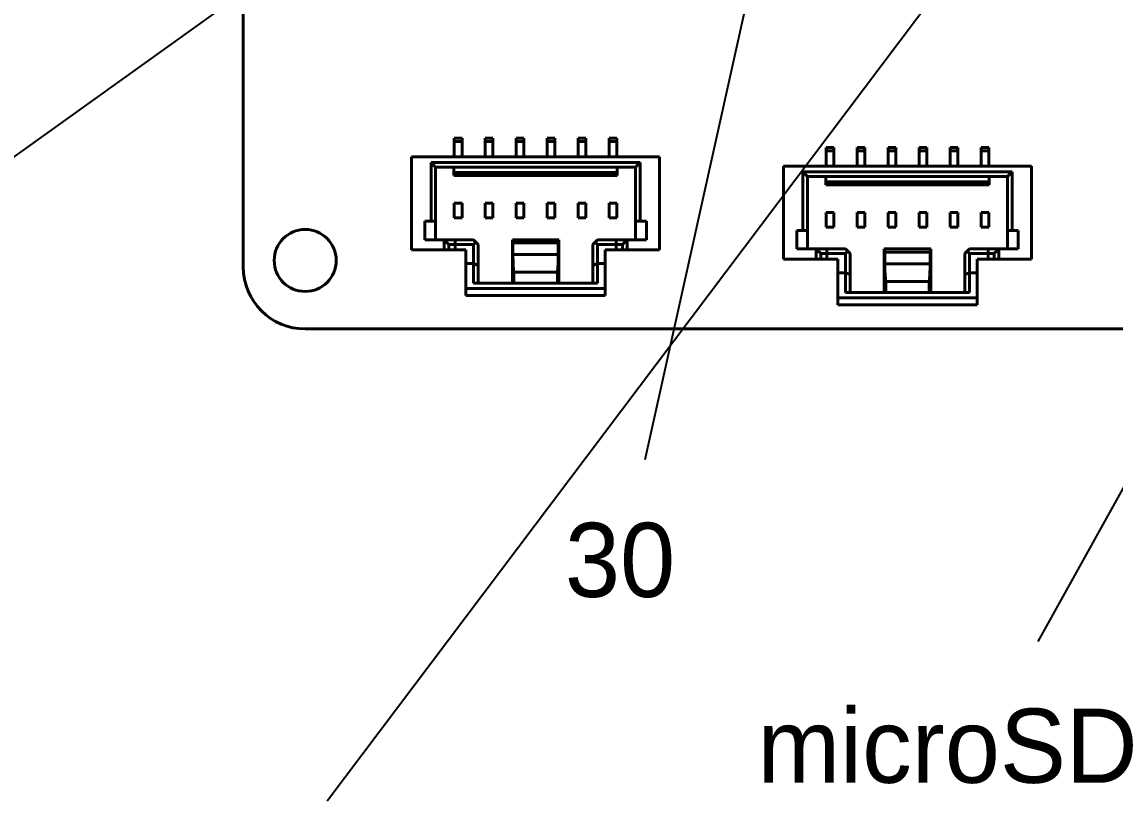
# Model space of a CAD drawing. Header units: millimetres. Extents: x 15 to 205, y 5 to 292.
# Drawn here: x 51.3 to 86.58, y 95.03 to 120.16 of the extents above; entities that cross this region are included whole.
import ezdxf

# ---------------------------------------------------------------- set-up
doc = ezdxf.new("R2010")
doc.units = ezdxf.units.MM
doc.layers.add('Annotations', color=7, linetype='Continuous')
doc.layers.add('Geometries', color=7, linetype='Continuous')
doc.dimstyles.new('ISO-25', dxfattribs={"dimtxt": 2.5, "dimasz": 2.5, "dimexe": 1.25, "dimexo": 0.625, "dimtad": 1, "dimtxsty": 'Standard', "dimcen": 2.5, "dimadec": 0, "dimazin": 0, "dimtfac": 1, "dimtmove": 0, "dimatfit": 3, "dimfxl": 1, "dimarcsym": 0})

msp = doc.modelspace()

# ---------------------------------------------------------------- linework, layer by layer
at = {"layer": 'Geometries', "linetype": 'Continuous', "lineweight": 40}
for p, q in [((58.443, 112.259), (58.443, 121.218)), ((65.253, 116.408), (65.253, 116.308)), ((65.253, 116.408), (65.503, 116.408)), ((65.253, 116.308), (65.253, 115.808)), ((65.253, 116.308), (65.503, 116.308)), ((65.503, 116.408), (65.503, 116.308)), ((65.503, 116.308), (65.503, 115.808)), ((66.253, 116.408), (66.253, 116.308)), ((66.253, 116.408), (66.503, 116.408)), ((66.253, 116.308), (66.253, 115.808)), ((66.253, 116.308), (66.503, 116.308)), ((66.503, 116.408), (66.503, 116.308)), ((66.503, 116.308), (66.503, 115.808)), ((67.253, 116.408), (67.253, 116.308)), ((67.253, 116.408), (67.503, 116.408)), ((67.253, 116.308), (67.253, 115.808)), ((67.253, 116.308), (67.503, 116.308)), ((67.503, 116.408), (67.503, 116.308)), ((67.503, 116.308), (67.503, 115.808)), ((68.253, 116.408), (68.253, 116.308)), ((68.253, 116.408), (68.503, 116.408)), ((68.253, 116.308), (68.253, 115.808)), ((68.253, 116.308), (68.503, 116.308)), ((68.503, 116.408), (68.503, 116.308)), ((68.503, 116.308), (68.503, 115.808)), ((69.253, 116.408), (69.253, 116.308)), ((69.253, 116.408), (69.503, 116.408)), ((69.253, 116.308), (69.253, 115.808)), ((69.253, 116.308), (69.503, 116.308)), ((69.503, 116.408), (69.503, 116.308)), ((69.503, 116.308), (69.503, 115.808)), ((70.253, 116.408), (70.253, 116.308)), ((70.253, 116.408), (70.503, 116.408)), ((70.253, 116.308), (70.253, 115.808)), ((70.253, 116.308), (70.503, 116.308)), ((70.503, 116.408), (70.503, 116.308)), ((70.503, 116.308), (70.503, 115.808)), ((77.253, 116.108), (77.253, 116.008)), ((77.253, 116.108), (77.503, 116.108)), ((77.503, 116.108), (77.503, 116.008)), ((78.253, 116.108), (78.253, 116.008)), ((78.253, 116.108), (78.503, 116.108)), ((78.503, 116.108), (78.503, 116.008)), ((79.253, 116.108), (79.253, 116.008)), ((79.253, 116.108), (79.503, 116.108)), ((79.503, 116.108), (79.503, 116.008)), ((80.253, 116.108), (80.253, 116.008)), ((80.253, 116.108), (80.503, 116.108)), ((80.503, 116.108), (80.503, 116.008)), ((81.253, 116.108), (81.253, 116.008)), ((81.253, 116.108), (81.503, 116.108)), ((81.503, 116.108), (81.503, 116.008)), ((82.253, 116.108), (82.503, 116.108)), ((82.253, 116.108), (82.253, 116.008)), ((82.503, 116.108), (82.503, 116.008)), ((65.253, 115.808), (63.878, 115.808)), ((63.878, 112.808), (63.878, 115.808)), ((65.503, 115.808), (65.253, 115.808)), ((66.253, 115.808), (65.503, 115.808)), ((66.503, 115.808), (66.253, 115.808)), ((67.253, 115.808), (66.503, 115.808)), ((67.503, 115.808), (67.253, 115.808)), ((68.253, 115.808), (67.503, 115.808)), ((68.503, 115.808), (68.253, 115.808)), ((69.253, 115.808), (68.503, 115.808)), ((69.503, 115.808), (69.253, 115.808)), ((70.253, 115.808), (69.503, 115.808)), ((70.503, 115.808), (70.253, 115.808)), ((71.878, 115.808), (70.503, 115.808)), ((71.878, 112.808), (71.878, 115.808)), ((77.253, 116.008), (77.253, 115.508)), ((77.253, 116.008), (77.503, 116.008)), ((77.503, 116.008), (77.503, 115.508)), ((78.253, 116.008), (78.503, 116.008)), ((78.253, 116.008), (78.253, 115.508)), ((78.503, 116.008), (78.503, 115.508)), ((79.253, 116.008), (79.253, 115.508)), ((79.253, 116.008), (79.503, 116.008)), ((79.503, 116.008), (79.503, 115.508)), ((80.253, 116.008), (80.253, 115.508)), ((80.253, 116.008), (80.503, 116.008)), ((80.503, 116.008), (80.503, 115.508)), ((81.253, 116.008), (81.253, 115.508)), ((81.253, 116.008), (81.503, 116.008)), ((81.503, 116.008), (81.503, 115.508)), ((82.253, 116.008), (82.253, 115.508)), ((82.253, 116.008), (82.503, 116.008)), ((82.503, 116.008), (82.503, 115.508)), ((64.653, 115.478), (64.503, 115.628)), ((64.503, 113.738), (64.503, 115.628)), ((71.253, 115.628), (64.503, 115.628)), ((65.243, 115.478), (64.653, 115.478)), ((64.653, 113.738), (64.653, 115.478)), ((65.243, 115.308), (65.243, 115.478)), ((70.513, 115.478), (65.243, 115.478)), ((70.513, 115.478), (70.513, 115.308)), ((71.103, 115.478), (70.513, 115.478)), ((71.253, 115.628), (71.103, 115.478)), ((71.103, 115.478), (71.103, 113.738)), ((71.253, 115.628), (71.253, 113.738)), ((75.878, 112.508), (75.878, 115.508)), ((77.253, 115.508), (75.878, 115.508)), ((77.503, 115.508), (77.253, 115.508)), ((78.253, 115.508), (77.503, 115.508)), ((78.503, 115.508), (78.253, 115.508)), ((79.253, 115.508), (78.503, 115.508)), ((79.503, 115.508), (79.253, 115.508)), ((80.253, 115.508), (79.503, 115.508)), ((80.503, 115.508), (80.253, 115.508)), ((81.253, 115.508), (80.503, 115.508)), ((81.503, 115.508), (81.253, 115.508)), ((82.253, 115.508), (81.503, 115.508)), ((82.503, 115.508), (82.253, 115.508)), ((83.878, 115.508), (82.503, 115.508)), ((83.878, 112.508), (83.878, 115.508)), ((65.243, 115.208), (65.243, 115.308)), ((70.513, 115.308), (65.243, 115.308)), ((70.513, 115.208), (65.243, 115.208)), ((70.513, 115.308), (70.513, 115.208)), ((83.253, 115.328), (76.503, 115.328)), ((76.503, 113.438), (76.503, 115.328)), ((76.653, 115.178), (76.503, 115.328)), ((77.243, 115.178), (76.653, 115.178)), ((76.653, 113.438), (76.653, 115.178)), ((77.243, 115.008), (77.243, 115.178)), ((82.513, 115.178), (77.243, 115.178)), ((83.103, 115.178), (82.513, 115.178)), ((82.513, 115.178), (82.513, 115.008)), ((83.253, 115.328), (83.103, 115.178)), ((83.103, 115.178), (83.103, 113.438)), ((83.253, 115.328), (83.253, 113.438)), ((82.513, 115.008), (77.243, 115.008)), ((77.243, 114.908), (77.243, 115.008)), ((82.513, 114.908), (77.243, 114.908)), ((82.513, 115.008), (82.513, 114.908)), ((65.253, 114.318), (65.253, 113.838)), ((65.253, 114.318), (65.503, 114.318)), ((65.503, 114.318), (65.503, 113.838)), ((66.253, 114.318), (66.253, 113.838)), ((66.253, 114.318), (66.503, 114.318)), ((66.503, 114.318), (66.503, 113.838)), ((67.253, 114.318), (67.503, 114.318)), ((67.253, 114.318), (67.253, 113.838)), ((67.503, 114.318), (67.503, 113.838)), ((68.253, 114.318), (68.253, 113.838)), ((68.253, 114.318), (68.503, 114.318)), ((68.503, 114.318), (68.503, 113.838)), ((69.253, 114.318), (69.253, 113.838)), ((69.253, 114.318), (69.503, 114.318)), ((69.503, 114.318), (69.503, 113.838)), ((70.253, 114.318), (70.503, 114.318)), ((70.253, 114.318), (70.253, 113.838)), ((70.503, 114.318), (70.503, 113.838)), ((77.253, 114.018), (77.503, 114.018)), ((77.253, 114.018), (77.253, 113.538)), ((77.503, 114.018), (77.503, 113.538)), ((78.253, 114.018), (78.503, 114.018)), ((78.253, 114.018), (78.253, 113.538)), ((78.503, 114.018), (78.503, 113.538)), ((79.253, 114.018), (79.503, 114.018)), ((79.253, 114.018), (79.253, 113.538)), ((79.503, 114.018), (79.503, 113.538)), ((80.253, 114.018), (80.253, 113.538)), ((80.253, 114.018), (80.503, 114.018)), ((80.503, 114.018), (80.503, 113.538)), ((81.253, 114.018), (81.503, 114.018)), ((81.253, 114.018), (81.253, 113.538)), ((81.503, 114.018), (81.503, 113.538)), ((82.253, 114.018), (82.503, 114.018)), ((82.253, 114.018), (82.253, 113.538)), ((82.503, 114.018), (82.503, 113.538)), ((64.303, 113.738), (64.303, 113.138)), ((64.503, 113.738), (64.303, 113.738)), ((64.653, 113.738), (64.503, 113.738)), ((64.653, 113.138), (64.653, 113.738)), ((65.253, 113.838), (65.503, 113.838)), ((66.253, 113.838), (66.503, 113.838)), ((67.253, 113.838), (67.503, 113.838)), ((68.253, 113.838), (68.503, 113.838)), ((69.253, 113.838), (69.503, 113.838)), ((70.253, 113.838), (70.503, 113.838)), ((71.103, 113.138), (71.103, 113.738)), ((71.253, 113.738), (71.103, 113.738)), ((71.453, 113.738), (71.253, 113.738)), ((71.453, 113.138), (71.453, 113.738)), ((76.503, 113.438), (76.303, 113.438)), ((76.303, 113.438), (76.303, 112.838)), ((76.653, 113.438), (76.503, 113.438)), ((76.653, 112.838), (76.653, 113.438)), ((77.253, 113.538), (77.503, 113.538)), ((78.253, 113.538), (78.503, 113.538)), ((79.253, 113.538), (79.503, 113.538)), ((80.253, 113.538), (80.503, 113.538)), ((81.253, 113.538), (81.503, 113.538)), ((82.253, 113.538), (82.503, 113.538)), ((83.103, 112.838), (83.103, 113.438)), ((83.253, 113.438), (83.103, 113.438)), ((83.453, 113.438), (83.253, 113.438)), ((83.453, 112.838), (83.453, 113.438)), ((64.653, 113.138), (64.303, 113.138)), ((64.928, 113.138), (64.653, 113.138)), ((64.928, 113.138), (65.278, 113.138)), ((65.078, 112.988), (64.928, 113.138)), ((64.928, 112.808), (64.928, 113.138)), ((65.078, 112.988), (65.278, 112.988)), ((65.078, 112.808), (65.078, 112.988)), ((65.278, 113.138), (65.878, 113.138)), ((65.278, 113.138), (65.278, 112.988)), ((65.278, 112.988), (65.878, 112.988)), ((65.278, 112.808), (65.278, 112.988)), ((65.878, 113.138), (65.953, 113.063)), ((65.953, 113.063), (65.878, 112.988)), ((65.878, 112.373), (65.878, 112.988)), ((66.028, 112.988), (65.953, 113.063)), ((66.028, 112.311), (66.028, 112.988)), ((68.628, 113.138), (67.128, 113.138)), ((67.147, 113.038), (67.128, 113.138)), ((67.128, 111.738), (67.128, 113.138)), ((68.609, 113.038), (67.147, 113.038)), ((67.147, 112.658), (67.147, 113.038)), ((68.609, 113.038), (68.628, 113.138)), ((68.609, 112.658), (68.609, 113.038)), ((68.628, 111.738), (68.628, 113.138)), ((69.728, 112.988), (69.803, 113.063)), ((69.728, 112.988), (69.728, 112.311)), ((69.803, 113.063), (69.878, 113.138)), ((69.878, 112.988), (69.803, 113.063)), ((69.878, 113.138), (70.478, 113.138)), ((69.878, 112.988), (69.878, 112.373)), ((69.878, 112.988), (70.478, 112.988)), ((70.478, 113.138), (70.828, 113.138)), ((70.478, 113.138), (70.478, 112.988)), ((70.478, 112.988), (70.678, 112.988)), ((70.478, 112.988), (70.478, 112.808)), ((70.678, 112.988), (70.828, 113.138)), ((70.678, 112.988), (70.678, 112.808)), ((71.103, 113.138), (70.828, 113.138)), ((70.828, 113.138), (70.828, 112.808)), ((71.453, 113.138), (71.103, 113.138)), ((64.928, 112.808), (63.878, 112.808)), ((65.078, 112.808), (64.928, 112.808)), ((65.278, 112.808), (65.078, 112.808)), ((65.628, 112.808), (65.278, 112.808)), ((65.628, 112.373), (65.628, 112.808)), ((68.609, 112.658), (67.147, 112.658)), ((70.128, 112.373), (70.128, 112.808)), ((70.478, 112.808), (70.128, 112.808)), ((70.678, 112.808), (70.478, 112.808)), ((70.828, 112.808), (70.678, 112.808)), ((71.878, 112.808), (70.828, 112.808)), ((76.653, 112.838), (76.303, 112.838)), ((76.928, 112.838), (76.653, 112.838)), ((76.928, 112.838), (77.278, 112.838)), ((77.078, 112.688), (76.928, 112.838)), ((76.928, 112.508), (76.928, 112.838)), ((77.078, 112.688), (77.278, 112.688)), ((77.078, 112.508), (77.078, 112.688)), ((77.278, 112.838), (77.878, 112.838)), ((77.278, 112.838), (77.278, 112.688)), ((77.278, 112.688), (77.878, 112.688)), ((77.278, 112.508), (77.278, 112.688)), ((77.878, 112.838), (77.953, 112.763)), ((77.953, 112.763), (77.878, 112.688)), ((77.878, 112.073), (77.878, 112.688)), ((78.028, 112.688), (77.953, 112.763)), ((78.028, 112.011), (78.028, 112.688)), ((79.147, 112.738), (79.128, 112.838)), ((79.128, 111.438), (79.128, 112.838)), ((80.628, 112.838), (79.128, 112.838)), ((80.609, 112.738), (79.147, 112.738)), ((79.147, 112.358), (79.147, 112.738)), ((80.609, 112.738), (80.628, 112.838)), ((80.609, 112.358), (80.609, 112.738)), ((80.628, 111.438), (80.628, 112.838)), ((81.728, 112.688), (81.803, 112.763)), ((81.728, 112.688), (81.728, 112.011)), ((81.803, 112.763), (81.878, 112.838)), ((81.878, 112.688), (81.803, 112.763)), ((81.878, 112.838), (82.478, 112.838)), ((81.878, 112.688), (82.478, 112.688)), ((81.878, 112.688), (81.878, 112.073)), ((82.478, 112.838), (82.828, 112.838)), ((82.478, 112.838), (82.478, 112.688)), ((82.478, 112.688), (82.678, 112.688)), ((82.478, 112.688), (82.478, 112.508)), ((82.678, 112.688), (82.828, 112.838)), ((82.678, 112.688), (82.678, 112.508)), ((83.103, 112.838), (82.828, 112.838)), ((82.828, 112.838), (82.828, 112.508)), ((83.453, 112.838), (83.103, 112.838)), ((65.878, 112.373), (65.628, 112.373)), ((65.628, 111.563), (65.628, 112.373)), ((66.028, 112.311), (65.878, 112.373)), ((65.878, 111.738), (65.878, 112.373)), ((66.028, 111.738), (66.028, 112.311)), ((69.728, 112.311), (69.878, 112.373)), ((69.728, 112.311), (69.728, 111.738)), ((70.128, 112.373), (69.878, 112.373)), ((69.878, 112.373), (69.878, 111.738)), ((70.128, 111.563), (70.128, 112.373)), ((76.928, 112.508), (75.878, 112.508)), ((77.078, 112.508), (76.928, 112.508)), ((77.278, 112.508), (77.078, 112.508)), ((77.628, 112.508), (77.278, 112.508)), ((77.628, 112.073), (77.628, 112.508)), ((80.609, 112.358), (79.147, 112.358)), ((82.478, 112.508), (82.128, 112.508)), ((82.128, 112.073), (82.128, 112.508)), ((82.678, 112.508), (82.478, 112.508)), ((82.828, 112.508), (82.678, 112.508)), ((83.878, 112.508), (82.828, 112.508)), ((68.581, 112.091), (67.175, 112.091)), ((67.175, 111.738), (67.175, 112.091)), ((68.581, 111.738), (68.581, 112.091)), ((77.628, 111.263), (77.628, 112.073)), ((77.878, 112.073), (77.628, 112.073)), ((77.878, 111.438), (77.878, 112.073)), ((78.028, 112.011), (77.878, 112.073)), ((78.028, 111.438), (78.028, 112.011)), ((81.728, 112.011), (81.878, 112.073)), ((81.728, 112.011), (81.728, 111.438)), ((82.128, 112.073), (81.878, 112.073)), ((81.878, 112.073), (81.878, 111.438)), ((82.128, 111.263), (82.128, 112.073)), ((65.628, 111.338), (65.628, 111.563)), ((70.128, 111.563), (65.628, 111.563)), ((66.028, 111.738), (65.878, 111.738)), ((67.128, 111.738), (66.028, 111.738)), ((67.175, 111.738), (67.128, 111.738)), ((68.581, 111.738), (67.175, 111.738)), ((68.628, 111.738), (68.581, 111.738)), ((69.728, 111.738), (68.628, 111.738)), ((69.878, 111.738), (69.728, 111.738)), ((70.128, 111.338), (70.128, 111.563)), ((80.581, 111.791), (79.175, 111.791)), ((79.175, 111.438), (79.175, 111.791)), ((80.581, 111.438), (80.581, 111.791)), ((70.128, 111.338), (65.628, 111.338)), ((82.128, 111.263), (77.628, 111.263)), ((77.628, 111.038), (77.628, 111.263)), ((78.028, 111.438), (77.878, 111.438)), ((79.128, 111.438), (78.028, 111.438)), ((79.175, 111.438), (79.128, 111.438)), ((80.581, 111.438), (79.175, 111.438)), ((80.628, 111.438), (80.581, 111.438)), ((81.728, 111.438), (80.628, 111.438)), ((81.878, 111.438), (81.728, 111.438)), ((82.128, 111.038), (82.128, 111.263)), ((82.128, 111.038), (77.628, 111.038)), ((116.355, 110.259), (60.443, 110.259))]:
    msp.add_line(p, q, dxfattribs=at)
msp.add_circle((60.443, 112.468), 1, dxfattribs=at)
msp.add_arc((60.443, 112.259), 2, 180, 270, dxfattribs=at)
for centre, start_param, end_param in [((67.215, 112.658), 1.570796, 2.515832), ((68.541, 112.658), 3.767354, 4.712389), ((79.215, 112.358), 1.570796, 2.515832), ((80.541, 112.358), 3.767354, 4.712389)]:
    msp.add_ellipse(centre, major_axis=(0, 0.7), ratio=0.096289, start_param=start_param, end_param=end_param, dxfattribs=at)

# ---------------------------------------------------------------- texts
at = {"layer": 'Annotations', "linetype": 'Continuous', "lineweight": 15, "char_height": 1.79438, "width": 84.66672, "attachment_point": 4}
for s, insert in [('{\\fSF-Mono-Regular-Extended.ttf|b0|i0|c0|p0;\\H1.333333x;30}', (68.824, 102.792)), ('{\\fSF-Mono-Regular-Extended.ttf|b0|i0|c0|p0;\\H1.333333x;microSD}', (75.04, 96.797))]:
    msp.add_mtext(s, dxfattribs=dict(at, insert=insert))

# ---------------------------------------------------------------- leaders
at = {"layer": 'Annotations', "linetype": 'Continuous', "lineweight": 15}
for points in [[(83.99, 125.328), (61.151, 95.027)], [(61.723, 123.468), (50.432, 115.376)], [(75.183, 123.043), (71.408, 106.041)], [(95.168, 120.161), (84.089, 100.174)]]:
    msp.add_leader(points, dimstyle='ISO-25', dxfattribs=at)

doc.saveas('drawing.dxf')
